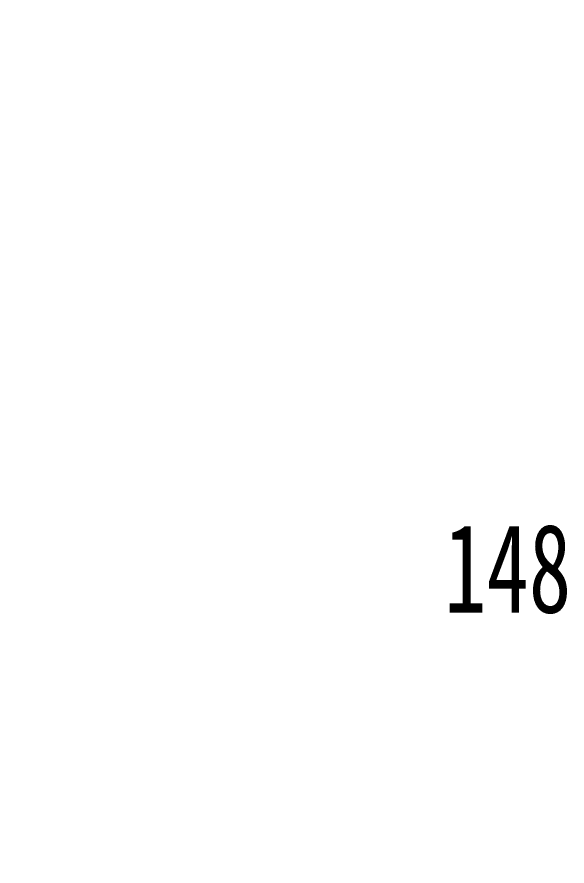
# Model space of a CAD drawing. Header units: millimetres. Extents: x -297 to 39764, y -29258 to 20315.
# Drawn here: x 7845 to 14029, y -14023 to -4472 of the extents above; entities that cross this region are included whole.
import ezdxf

# ---------------------------------------------------------------- set-up
doc = ezdxf.new("R2010")
doc.units = ezdxf.units.MM
doc.layers.get('Defpoints').update_dxf_attribs({"color": 250})
doc.layers.add('.P-墙体尺寸标注', color=252, linetype='Continuous')
doc.layers.add('WIVI-英文', color=1, linetype='Continuous')
doc.styles.add('st', font='', dxfattribs={"width": 0.7})
doc.styles.add('文字样式', font='', dxfattribs={"width": 0.75})
doc.styles.get('st').set_extended_font_data('SimSun')
doc.styles.get('文字样式').set_extended_font_data('SimSun')
doc.dimstyles.new('西安1-40（内部尺寸）', dxfattribs={"dimscale": 30, "dimtxt": 3, "dimasz": 0.5, "dimexe": 1, "dimexo": 1, "dimgap": 0.5, "dimtad": 1, "dimdec": 0, "dimrnd": 5, "dimtxsty": '文字样式', "dimblk": 'ARCHTICK', "dimcen": 1, "dimdle": 0.55, "dimclrd": 252, "dimclre": 252, "dimclrt": 30, "dimadec": 0, "dimazin": 0, "dimtfac": 1, "dimtdec": 0, "dimtix": 1, "dimtmove": 2, "dimatfit": 3, "dimfxl": 5, "dimfxlon": 1, "dimarcsym": 0})

# ---------------------------------------------------------------- blocks, each defined once
blk = doc.blocks.new('_ArchTick')
at = {"color": 0, "linetype": 'ByBlock', "const_width": 0.4}
blk.add_lwpolyline([(-0.5, -0.5), (0.5, 0.5)], dxfattribs=at)
blk = doc.blocks.new('*D705')
at = {"layer": '.P-墙体尺寸标注', "color": 252, "linetype": 'ByBlock', "lineweight": -2, "transparency": 16777216}
for p, q in [((11761.9, -17620.8), (11761.9, -17740.8)), ((12611.9, -17620.8), (12611.9, -17740.8)), ((12628.4, -17710.8), (11745.4, -17710.8))]:
    blk.add_line(p, q, dxfattribs=at)
at = {"layer": 'Defpoints', "color": 0, "linetype": 'ByBlock', "transparency": 16777216}
for p in [(11761.9, 0), (12611.9, -17542.1), (11761.9, -17710.8)]:
    blk.add_point(p, dxfattribs=at)
at = {"layer": '.P-墙体尺寸标注', "color": 252, "linetype": 'ByBlock', "lineweight": -2, "transparency": 16777216, "xscale": 15, "yscale": 15, "zscale": 15, "rotation": 180}
blk.add_blockref('_ArchTick', (11761.9, -17710.8), dxfattribs=at)
at = {"layer": '.P-墙体尺寸标注', "color": 252, "linetype": 'ByBlock', "lineweight": -2, "transparency": 16777216, "xscale": 15, "yscale": 15, "zscale": 15}
blk.add_blockref('_ArchTick', (12611.9, -17710.8), dxfattribs=at)
at = {"layer": '.P-墙体尺寸标注', "color": 30, "linetype": 'ByBlock', "transparency": 16777216, "insert": (12186.9, -17650.8), "char_height": 90, "attachment_point": 5, "style": '文字样式'}
blk.add_mtext('850', dxfattribs=at)
blk = doc.blocks.new('*D706')
at = {"layer": '.P-墙体尺寸标注', "color": 252, "linetype": 'ByBlock', "lineweight": -2, "transparency": 16777216}
for p, q in [((11761.9, -78.7), (11761.9, -198.7)), ((11778.4, -168.7), (10945.4, -168.7)), ((10961.9, -258.7), (10961.9, -138.7))]:
    blk.add_line(p, q, dxfattribs=at)
at = {"layer": 'Defpoints', "color": 0, "linetype": 'ByBlock', "transparency": 16777216}
for p in [(11761.9, 0), (10961.9, -168.7), (10961.9, -17542.1)]:
    blk.add_point(p, dxfattribs=at)
at = {"layer": '.P-墙体尺寸标注', "color": 252, "linetype": 'ByBlock', "lineweight": -2, "transparency": 16777216, "xscale": 15, "yscale": 15, "zscale": 15, "rotation": 180}
blk.add_blockref('_ArchTick', (10961.9, -168.7), dxfattribs=at)
at = {"layer": '.P-墙体尺寸标注', "color": 252, "linetype": 'ByBlock', "lineweight": -2, "transparency": 16777216, "xscale": 15, "yscale": 15, "zscale": 15}
blk.add_blockref('_ArchTick', (11761.9, -168.7), dxfattribs=at)
at = {"layer": '.P-墙体尺寸标注', "color": 30, "linetype": 'ByBlock', "transparency": 16777216, "insert": (11361.9, -108.7), "char_height": 90, "attachment_point": 5, "style": '文字样式'}
blk.add_mtext('800', dxfattribs=at)
blk = doc.blocks.new('*D736')
at = {"layer": '.P-墙体尺寸标注', "color": 252, "linetype": 'ByBlock', "lineweight": -2, "transparency": 16777216}
for p, q in [((7845.4, 193.9), (10278.4, 193.9)), ((7861.9, 103.9), (7861.9, 223.9)), ((10261.9, 103.9), (10261.9, 223.9))]:
    blk.add_line(p, q, dxfattribs=at)
at = {"layer": 'Defpoints', "color": 0, "linetype": 'ByBlock', "transparency": 16777216}
for p in [(10261.9, 193.9), (7861.9, 0), (10261.9, -26442.1)]:
    blk.add_point(p, dxfattribs=at)
at = {"layer": '.P-墙体尺寸标注', "color": 252, "linetype": 'ByBlock', "lineweight": -2, "transparency": 16777216, "xscale": 15, "yscale": 15, "zscale": 15, "rotation": 180}
blk.add_blockref('_ArchTick', (7861.9, 193.9), dxfattribs=at)
at = {"layer": '.P-墙体尺寸标注', "color": 252, "linetype": 'ByBlock', "lineweight": -2, "transparency": 16777216, "xscale": 15, "yscale": 15, "zscale": 15}
blk.add_blockref('_ArchTick', (10261.9, 193.9), dxfattribs=at)
at = {"layer": '.P-墙体尺寸标注', "color": 30, "linetype": 'ByBlock', "transparency": 16777216, "insert": (9061.9, 253.9), "char_height": 90, "attachment_point": 5, "style": '文字样式'}
blk.add_mtext('2400', dxfattribs=at)
blk = doc.blocks.new('*D753')
at = {"layer": '.P-墙体尺寸标注', "color": 252, "linetype": 'ByBlock', "lineweight": -2, "transparency": 16777216}
for p, q in [((8795.4, 157.2), (9628.4, 157.2)), ((8811.9, 67.2), (8811.9, 187.2)), ((9611.9, 67.2), (9611.9, 187.2))]:
    blk.add_line(p, q, dxfattribs=at)
at = {"layer": 'Defpoints', "color": 0, "linetype": 'ByBlock', "transparency": 16777216}
for p in [(9611.9, 157.2), (8811.9, 0), (9611.9, -21142.1)]:
    blk.add_point(p, dxfattribs=at)
at = {"layer": '.P-墙体尺寸标注', "color": 252, "linetype": 'ByBlock', "lineweight": -2, "transparency": 16777216, "xscale": 15, "yscale": 15, "zscale": 15, "rotation": 180}
blk.add_blockref('_ArchTick', (8811.9, 157.2), dxfattribs=at)
at = {"layer": '.P-墙体尺寸标注', "color": 252, "linetype": 'ByBlock', "lineweight": -2, "transparency": 16777216, "xscale": 15, "yscale": 15, "zscale": 15}
blk.add_blockref('_ArchTick', (9611.9, 157.2), dxfattribs=at)
at = {"layer": '.P-墙体尺寸标注', "color": 30, "linetype": 'ByBlock', "transparency": 16777216, "insert": (9211.9, 217.2), "char_height": 90, "attachment_point": 5, "style": '文字样式'}
blk.add_mtext('800', dxfattribs=at)

msp = doc.modelspace()

# ---------------------------------------------------------------- texts
at = {"layer": 'WIVI-英文', "color": 6, "style": 'st', "width": 0.7}
msp.add_text('148', height=1000, dxfattribs=at).set_placement((12647.7, -11173.2, 0))

# ---------------------------------------------------------------- dimensions: what is measured, and where the dimension line sits
at = {"layer": '.P-墙体尺寸标注', "color": 1, "linetype": 'ByBlock'}
for base, p1, p2, picture, middle in [((10261.9, 193.9), (7861.9, 0), (10261.9, -26442.1), '*D736', (9061.9, 253.9)), ((9611.9, 157.2), (8811.9, 0), (9611.9, -21142.1), '*D753', (9211.9, 217.2)), ((10961.9, -168.7), (11761.9, 0), (10961.9, -17542.1), '*D706', (11361.9, -108.7)), ((11761.9, -17710.8), (12611.9, -17542.1), (11761.9, 0), '*D705', (12186.9, -17650.8))]:
    dim = msp.add_linear_dim(base=base, p1=p1, p2=p2, dimstyle='西安1-40（内部尺寸）', override={"dimfxl": 3}, dxfattribs=at)
    dim.commit()
    dim.dimension.update_dxf_attribs({"geometry": picture, "text_midpoint": middle})

doc.saveas('drawing.dxf')
